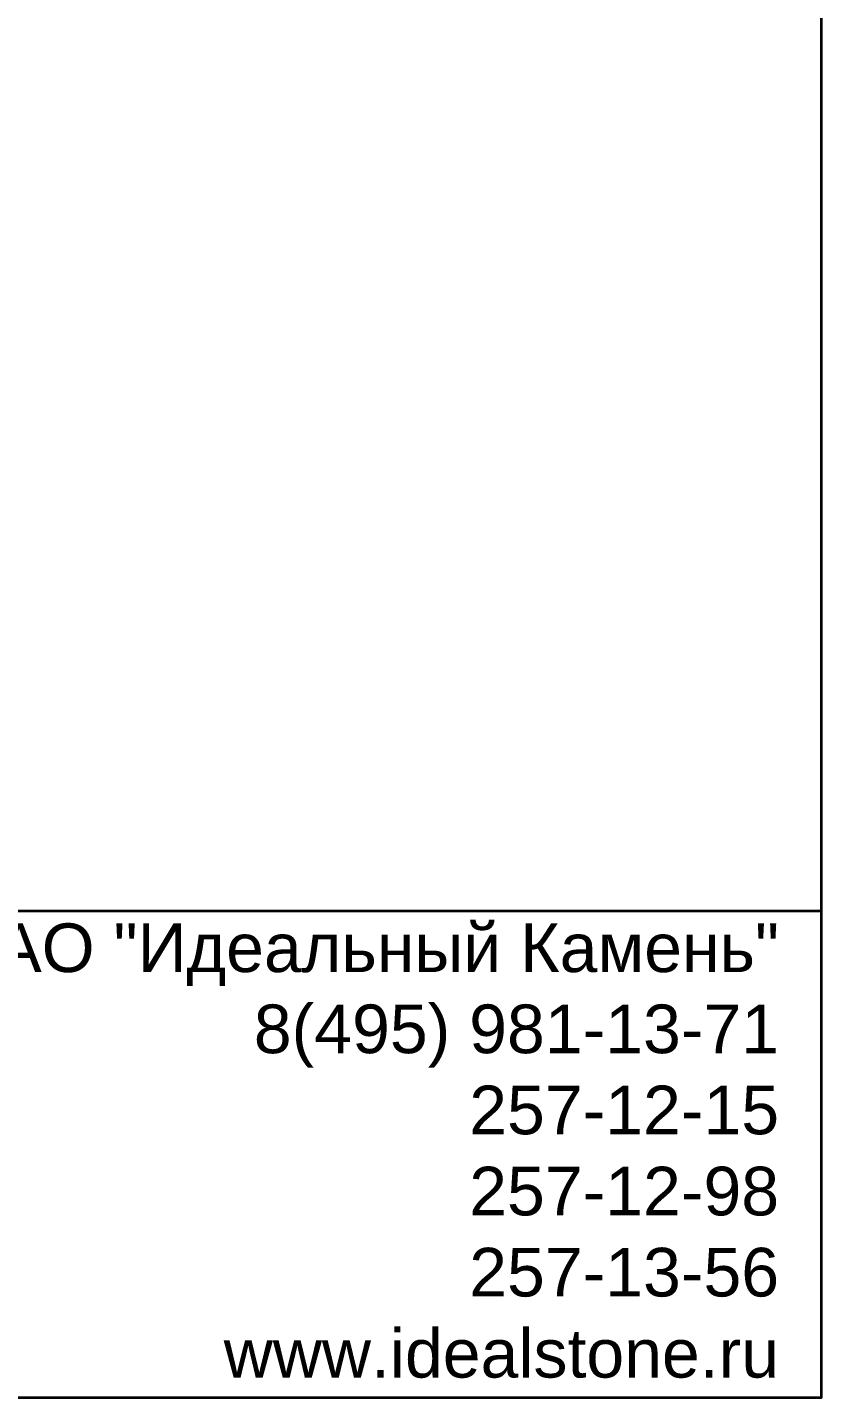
# Model space of a CAD drawing. Header units: millimetres. Extents: x 31982 to 33070, y 3730 to 4530.
# Drawn here: x 32972 to 33069.9, y 3729.5 to 3898.5 of the extents above; entities that cross this region are included whole.
import ezdxf

# ---------------------------------------------------------------- set-up
doc = ezdxf.new("R2010")
doc.units = ezdxf.units.MM
doc.layers.get('0').update_dxf_attribs({"lineweight": 35})
doc.styles.get("Standard").update_dxf_attribs({"font": 'ARIAL.TTF', "height": 5})

msp = doc.modelspace()

# ---------------------------------------------------------------- linework, layer by layer
for points in [[(33069.90407951461, 3729.51814116778), (33069.90407951461, 4529.51814116778)], [(31981.90407951461, 3729.51814116778), (33069.90407951461, 3729.51814116778)]]:
    msp.add_lwpolyline(points)
msp.add_lwpolyline([(32549.90407951461, 3729.51814116778), (33069.90407951461, 3729.51814116778), (33069.90407951461, 3789.51814116778), (32549.90407951461, 3789.51814116778)], close=True)

# ---------------------------------------------------------------- texts
at = {"insert": (33064.66533612125, 3759.947558476069), "char_height": 6, "attachment_point": 6}
msp.add_mtext('{\\fArial|b0|i0|c204|p34;ЗАО "Идеальный Камень"\\P8(495) 981-13-71\\P257-12-15\\P257-12-98\\P257-13-56\\Pwww.idealstone.ru}', dxfattribs=at)

doc.saveas('drawing.dxf')
